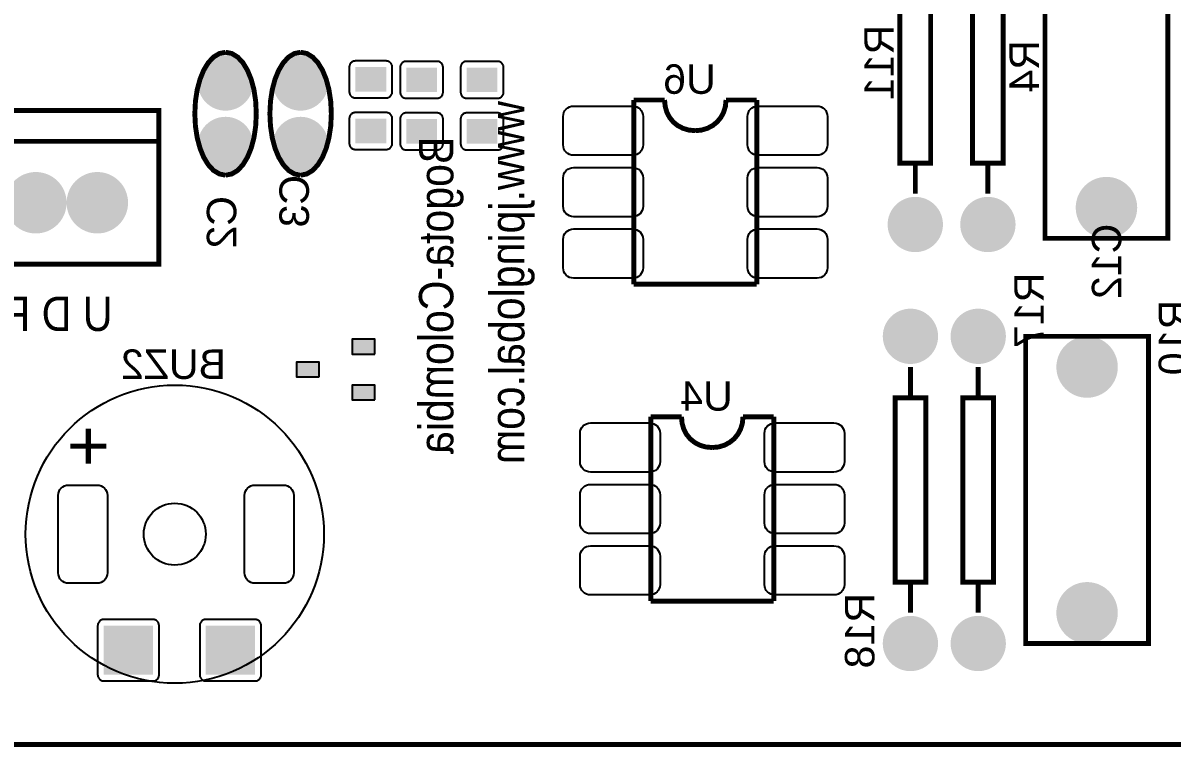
# Model space of a CAD drawing. Header units: inches. Extents: x -4.83 to 0.89, y -1.73 to 1.73.
# Drawn here: x -2.961 to -1.092, y -1.73 to -0.551 of the extents above; entities that cross this region are included whole.
import ezdxf

# ---------------------------------------------------------------- set-up
doc = ezdxf.new("R2010")
doc.units = ezdxf.units.IN
doc.header["$MEASUREMENT"] = 0

# ---------------------------------------------------------------- blocks, each defined once
blk = doc.blocks.new('RPAD')
blk.add_trace([(-0.5, -0.5), (-0.5, 0.5), (0.5, -0.5), (0.5, 0.5)])
blk = doc.blocks.new('EPAD')
at = {"const_width": 0.5}
blk.add_lwpolyline([(-0.25, 0, 1), (0.25, 0, 1)], format="xyb", close=True, dxfattribs=at)

msp = doc.modelspace()

# ---------------------------------------------------------------- linework, layer by layer
at = {"const_width": 0.008}
for points in [[(0.8845, -1.726), (-4.75, -1.726), (-4.75, 1.726), (0.8845, 1.726), (0.8845, -1.726)], [(0.8845, -1.726), (-4.75, -1.726), (-4.75, 1.726), (0.8845, 1.726), (0.8845, -1.726)], [(0.8845, -1.726), (-4.75, -1.726), (-4.75, 1.726), (0.8845, 1.726), (0.8845, -1.726)], [(-1.0982, -0.902), (-1.2982, -0.902), (-1.2982, -0.402), (-1.0982, -0.402), (-1.0982, -0.902)], [(-1.0982, -0.902), (-1.2982, -0.902), (-1.2982, -0.402), (-1.0982, -0.402), (-1.0982, -0.902)], [(-1.0982, -0.902), (-1.2982, -0.902), (-1.2982, -0.402), (-1.0982, -0.402), (-1.0982, -0.902)], [(-1.4842, -0.7795), (-1.5342, -0.7795), (-1.5342, -0.4795), (-1.4842, -0.4795), (-1.4842, -0.7795)], [(-1.4842, -0.7795), (-1.5342, -0.7795), (-1.5342, -0.4795), (-1.4842, -0.4795), (-1.4842, -0.7795)], [(-1.4842, -0.7795), (-1.5342, -0.7795), (-1.5342, -0.4795), (-1.4842, -0.4795), (-1.4842, -0.7795)], [(-1.3661, -0.7795), (-1.4161, -0.7795), (-1.4161, -0.4795), (-1.3661, -0.4795), (-1.3661, -0.7795)], [(-1.3661, -0.7795), (-1.4161, -0.7795), (-1.4161, -0.4795), (-1.3661, -0.4795), (-1.3661, -0.7795)], [(-1.3661, -0.7795), (-1.4161, -0.7795), (-1.4161, -0.4795), (-1.3661, -0.4795), (-1.3661, -0.7795)], [(-2.6313, -0.5992), (-2.6414, -0.6012), (-2.6509, -0.607), (-2.6594, -0.6161), (-2.6668, -0.6282), (-2.6728, -0.643), (-2.6774, -0.66), (-2.6803, -0.6788), (-2.6813, -0.6992)], [(-2.6313, -0.5992), (-2.6414, -0.6012), (-2.6509, -0.607), (-2.6594, -0.6161), (-2.6668, -0.6282), (-2.6728, -0.643), (-2.6774, -0.66), (-2.6803, -0.6788), (-2.6813, -0.6992)], [(-2.6313, -0.5992), (-2.6414, -0.6012), (-2.6509, -0.607), (-2.6594, -0.6161), (-2.6668, -0.6282), (-2.6728, -0.643), (-2.6774, -0.66), (-2.6803, -0.6788), (-2.6813, -0.6992)], [(-2.6313, -0.5992), (-2.6211, -0.6012), (-2.6116, -0.607), (-2.6031, -0.6161), (-2.5958, -0.6282), (-2.5897, -0.643), (-2.5851, -0.66), (-2.5823, -0.6788), (-2.5813, -0.6992)], [(-2.6313, -0.5992), (-2.6211, -0.6012), (-2.6116, -0.607), (-2.6031, -0.6161), (-2.5958, -0.6282), (-2.5897, -0.643), (-2.5851, -0.66), (-2.5823, -0.6788), (-2.5813, -0.6992)], [(-2.6313, -0.5992), (-2.6211, -0.6012), (-2.6116, -0.607), (-2.6031, -0.6161), (-2.5958, -0.6282), (-2.5897, -0.643), (-2.5851, -0.66), (-2.5823, -0.6788), (-2.5813, -0.6992)], [(-2.5092, -0.5992), (-2.5194, -0.6012), (-2.5288, -0.607), (-2.5373, -0.6161), (-2.5447, -0.6282), (-2.5508, -0.643), (-2.5553, -0.66), (-2.5582, -0.6788), (-2.5592, -0.6992)], [(-2.5092, -0.5992), (-2.5194, -0.6012), (-2.5288, -0.607), (-2.5373, -0.6161), (-2.5447, -0.6282), (-2.5508, -0.643), (-2.5553, -0.66), (-2.5582, -0.6788), (-2.5592, -0.6992)], [(-2.5092, -0.5992), (-2.5194, -0.6012), (-2.5288, -0.607), (-2.5373, -0.6161), (-2.5447, -0.6282), (-2.5508, -0.643), (-2.5553, -0.66), (-2.5582, -0.6788), (-2.5592, -0.6992)], [(-2.5092, -0.5992), (-2.499, -0.6012), (-2.4896, -0.607), (-2.4811, -0.6161), (-2.4737, -0.6282), (-2.4676, -0.643), (-2.4631, -0.66), (-2.4602, -0.6788), (-2.4592, -0.6992)], [(-2.5092, -0.5992), (-2.499, -0.6012), (-2.4896, -0.607), (-2.4811, -0.6161), (-2.4737, -0.6282), (-2.4676, -0.643), (-2.4631, -0.66), (-2.4602, -0.6788), (-2.4592, -0.6992)], [(-2.5092, -0.5992), (-2.499, -0.6012), (-2.4896, -0.607), (-2.4811, -0.6161), (-2.4737, -0.6282), (-2.4676, -0.643), (-2.4631, -0.66), (-2.4602, -0.6788), (-2.4592, -0.6992)], [(-1.9671, -0.6768), (-1.9171, -0.6768)], [(-1.9671, -0.6768), (-1.9671, -0.9768)], [(-1.9671, -0.6768), (-1.9171, -0.6768)], [(-1.9671, -0.6768), (-1.9671, -0.9768)], [(-1.9671, -0.6768), (-1.9171, -0.6768)], [(-1.9671, -0.6768), (-1.9671, -0.9768)], [(-1.8671, -0.7268), (-1.8776, -0.7258), (-1.8871, -0.723), (-1.8957, -0.7186), (-1.903, -0.7126), (-1.9089, -0.7053), (-1.9134, -0.6968), (-1.9161, -0.6872), (-1.9171, -0.6768)], [(-1.8671, -0.7268), (-1.8776, -0.7258), (-1.8871, -0.723), (-1.8957, -0.7186), (-1.903, -0.7126), (-1.9089, -0.7053), (-1.9134, -0.6968), (-1.9161, -0.6872), (-1.9171, -0.6768)], [(-1.8671, -0.7268), (-1.8776, -0.7258), (-1.8871, -0.723), (-1.8957, -0.7186), (-1.903, -0.7126), (-1.9089, -0.7053), (-1.9134, -0.6968), (-1.9161, -0.6872), (-1.9171, -0.6768)], [(-1.8671, -0.7268), (-1.8569, -0.7258), (-1.8475, -0.723), (-1.839, -0.7186), (-1.8316, -0.7126), (-1.8255, -0.7053), (-1.821, -0.6968), (-1.8181, -0.6872), (-1.8171, -0.6768)], [(-1.8671, -0.7268), (-1.8569, -0.7258), (-1.8475, -0.723), (-1.839, -0.7186), (-1.8316, -0.7126), (-1.8255, -0.7053), (-1.821, -0.6968), (-1.8181, -0.6872), (-1.8171, -0.6768)], [(-1.8671, -0.7268), (-1.8569, -0.7258), (-1.8475, -0.723), (-1.839, -0.7186), (-1.8316, -0.7126), (-1.8255, -0.7053), (-1.821, -0.6968), (-1.8181, -0.6872), (-1.8171, -0.6768)], [(-1.8171, -0.6768), (-1.7671, -0.6768)], [(-1.8171, -0.6768), (-1.7671, -0.6768)], [(-1.8171, -0.6768), (-1.7671, -0.6768)], [(-1.7671, -0.6768), (-1.7671, -0.9768)], [(-1.7671, -0.6768), (-1.7671, -0.9768)], [(-1.7671, -0.6768), (-1.7671, -0.9768)], [(-2.7399, -0.9441), (-3.6399, -0.9441), (-3.6399, -0.6941), (-2.7399, -0.6941), (-2.7399, -0.9441)], [(-2.7399, -0.9441), (-3.6399, -0.9441), (-3.6399, -0.6941), (-2.7399, -0.6941), (-2.7399, -0.9441)], [(-2.7399, -0.9441), (-3.6399, -0.9441), (-3.6399, -0.6941), (-2.7399, -0.6941), (-2.7399, -0.9441)], [(-2.6313, -0.7992), (-2.6414, -0.7972), (-2.6509, -0.7915), (-2.6594, -0.7823), (-2.6668, -0.7702), (-2.6728, -0.7555), (-2.6774, -0.7385), (-2.6803, -0.7196), (-2.6813, -0.6992)], [(-2.6313, -0.7992), (-2.6414, -0.7972), (-2.6509, -0.7915), (-2.6594, -0.7823), (-2.6668, -0.7702), (-2.6728, -0.7555), (-2.6774, -0.7385), (-2.6803, -0.7196), (-2.6813, -0.6992)], [(-2.6313, -0.7992), (-2.6414, -0.7972), (-2.6509, -0.7915), (-2.6594, -0.7823), (-2.6668, -0.7702), (-2.6728, -0.7555), (-2.6774, -0.7385), (-2.6803, -0.7196), (-2.6813, -0.6992)], [(-2.6313, -0.7992), (-2.6211, -0.7972), (-2.6116, -0.7915), (-2.6031, -0.7823), (-2.5958, -0.7702), (-2.5897, -0.7555), (-2.5851, -0.7385), (-2.5823, -0.7196), (-2.5813, -0.6992)], [(-2.6313, -0.7992), (-2.6211, -0.7972), (-2.6116, -0.7915), (-2.6031, -0.7823), (-2.5958, -0.7702), (-2.5897, -0.7555), (-2.5851, -0.7385), (-2.5823, -0.7196), (-2.5813, -0.6992)], [(-2.6313, -0.7992), (-2.6211, -0.7972), (-2.6116, -0.7915), (-2.6031, -0.7823), (-2.5958, -0.7702), (-2.5897, -0.7555), (-2.5851, -0.7385), (-2.5823, -0.7196), (-2.5813, -0.6992)], [(-2.5092, -0.7992), (-2.5194, -0.7972), (-2.5288, -0.7915), (-2.5373, -0.7823), (-2.5447, -0.7702), (-2.5508, -0.7555), (-2.5553, -0.7385), (-2.5582, -0.7196), (-2.5592, -0.6992)], [(-2.5092, -0.7992), (-2.5194, -0.7972), (-2.5288, -0.7915), (-2.5373, -0.7823), (-2.5447, -0.7702), (-2.5508, -0.7555), (-2.5553, -0.7385), (-2.5582, -0.7196), (-2.5592, -0.6992)], [(-2.5092, -0.7992), (-2.5194, -0.7972), (-2.5288, -0.7915), (-2.5373, -0.7823), (-2.5447, -0.7702), (-2.5508, -0.7555), (-2.5553, -0.7385), (-2.5582, -0.7196), (-2.5592, -0.6992)], [(-2.5092, -0.7992), (-2.499, -0.7972), (-2.4896, -0.7915), (-2.4811, -0.7823), (-2.4737, -0.7702), (-2.4676, -0.7555), (-2.4631, -0.7385), (-2.4602, -0.7196), (-2.4592, -0.6992)], [(-2.5092, -0.7992), (-2.499, -0.7972), (-2.4896, -0.7915), (-2.4811, -0.7823), (-2.4737, -0.7702), (-2.4676, -0.7555), (-2.4631, -0.7385), (-2.4602, -0.7196), (-2.4592, -0.6992)], [(-2.5092, -0.7992), (-2.499, -0.7972), (-2.4896, -0.7915), (-2.4811, -0.7823), (-2.4737, -0.7702), (-2.4676, -0.7555), (-2.4631, -0.7385), (-2.4602, -0.7196), (-2.4592, -0.6992)], [(-3.6399, -0.7441), (-2.7399, -0.7441)], [(-3.6399, -0.7441), (-2.7399, -0.7441)], [(-3.6399, -0.7441), (-2.7399, -0.7441)], [(-1.5092, -0.8295), (-1.5092, -0.7795)], [(-1.5092, -0.8295), (-1.5092, -0.7795)], [(-1.5092, -0.8295), (-1.5092, -0.7795)], [(-1.3911, -0.7795), (-1.3911, -0.8295)], [(-1.3911, -0.7795), (-1.3911, -0.8295)], [(-1.3911, -0.7795), (-1.3911, -0.8295)], [(-1.9671, -0.9768), (-1.7671, -0.9768)], [(-1.9671, -0.9768), (-1.7671, -0.9768)], [(-1.9671, -0.9768), (-1.7671, -0.9768)], [(-1.1297, -1.5615), (-1.3297, -1.5615), (-1.3297, -1.0615), (-1.1297, -1.0615), (-1.1297, -1.5615)], [(-1.1297, -1.5615), (-1.3297, -1.5615), (-1.3297, -1.0615), (-1.1297, -1.0615), (-1.1297, -1.5615)], [(-1.1297, -1.5615), (-1.3297, -1.5615), (-1.3297, -1.0615), (-1.1297, -1.0615), (-1.1297, -1.5615)], [(-1.5171, -1.1615), (-1.5171, -1.1115)], [(-1.5171, -1.1615), (-1.5171, -1.1115)], [(-1.5171, -1.1615), (-1.5171, -1.1115)], [(-1.4068, -1.1115), (-1.4068, -1.1615)], [(-1.4068, -1.1115), (-1.4068, -1.1615)], [(-1.4068, -1.1115), (-1.4068, -1.1615)], [(-1.4921, -1.4615), (-1.5421, -1.4615), (-1.5421, -1.1615), (-1.4921, -1.1615), (-1.4921, -1.4615)], [(-1.4921, -1.4615), (-1.5421, -1.4615), (-1.5421, -1.1615), (-1.4921, -1.1615), (-1.4921, -1.4615)], [(-1.4921, -1.4615), (-1.5421, -1.4615), (-1.5421, -1.1615), (-1.4921, -1.1615), (-1.4921, -1.4615)], [(-1.3818, -1.4615), (-1.4318, -1.4615), (-1.4318, -1.1615), (-1.3818, -1.1615), (-1.3818, -1.4615)], [(-1.3818, -1.4615), (-1.4318, -1.4615), (-1.4318, -1.1615), (-1.3818, -1.1615), (-1.3818, -1.4615)], [(-1.3818, -1.4615), (-1.4318, -1.4615), (-1.4318, -1.1615), (-1.3818, -1.1615), (-1.3818, -1.4615)], [(-1.9395, -1.1925), (-1.8895, -1.1925)], [(-1.9395, -1.1925), (-1.9395, -1.4925)], [(-1.9395, -1.1925), (-1.8895, -1.1925)], [(-1.9395, -1.1925), (-1.9395, -1.4925)], [(-1.9395, -1.1925), (-1.8895, -1.1925)], [(-1.9395, -1.1925), (-1.9395, -1.4925)], [(-1.8395, -1.2425), (-1.85, -1.2416), (-1.8596, -1.2388), (-1.8681, -1.2343), (-1.8754, -1.2284), (-1.8814, -1.2211), (-1.8858, -1.2126), (-1.8886, -1.203), (-1.8895, -1.1925)], [(-1.8395, -1.2425), (-1.85, -1.2416), (-1.8596, -1.2388), (-1.8681, -1.2343), (-1.8754, -1.2284), (-1.8814, -1.2211), (-1.8858, -1.2126), (-1.8886, -1.203), (-1.8895, -1.1925)], [(-1.8395, -1.2425), (-1.85, -1.2416), (-1.8596, -1.2388), (-1.8681, -1.2343), (-1.8754, -1.2284), (-1.8814, -1.2211), (-1.8858, -1.2126), (-1.8886, -1.203), (-1.8895, -1.1925)], [(-1.8395, -1.2425), (-1.8293, -1.2416), (-1.8199, -1.2388), (-1.8114, -1.2343), (-1.804, -1.2284), (-1.798, -1.2211), (-1.7934, -1.2126), (-1.7905, -1.203), (-1.7895, -1.1925)], [(-1.8395, -1.2425), (-1.8293, -1.2416), (-1.8199, -1.2388), (-1.8114, -1.2343), (-1.804, -1.2284), (-1.798, -1.2211), (-1.7934, -1.2126), (-1.7905, -1.203), (-1.7895, -1.1925)], [(-1.8395, -1.2425), (-1.8293, -1.2416), (-1.8199, -1.2388), (-1.8114, -1.2343), (-1.804, -1.2284), (-1.798, -1.2211), (-1.7934, -1.2126), (-1.7905, -1.203), (-1.7895, -1.1925)], [(-1.7895, -1.1925), (-1.7395, -1.1925)], [(-1.7895, -1.1925), (-1.7395, -1.1925)], [(-1.7895, -1.1925), (-1.7395, -1.1925)], [(-1.7395, -1.1925), (-1.7395, -1.4925)], [(-1.7395, -1.1925), (-1.7395, -1.4925)], [(-1.7395, -1.1925), (-1.7395, -1.4925)], [(-1.5171, -1.5115), (-1.5171, -1.4615)], [(-1.5171, -1.5115), (-1.5171, -1.4615)], [(-1.5171, -1.5115), (-1.5171, -1.4615)], [(-1.4068, -1.4615), (-1.4068, -1.5115)], [(-1.4068, -1.4615), (-1.4068, -1.5115)], [(-1.4068, -1.4615), (-1.4068, -1.5115)], [(-1.9395, -1.4925), (-1.7395, -1.4925)], [(-1.9395, -1.4925), (-1.7395, -1.4925)], [(-1.9395, -1.4925), (-1.7395, -1.4925)]]:
    msp.add_lwpolyline(points, dxfattribs=at)
for points in [[(-2.43, -0.6233), (-2.43, -0.6633), (-2.43, -0.6643), (-2.4298, -0.6654), (-2.4296, -0.6663), (-2.4293, -0.6672), (-2.4289, -0.6681), (-2.4284, -0.6689), (-2.4278, -0.6697), (-2.4271, -0.6704), (-2.4264, -0.6711), (-2.4257, -0.6716), (-2.4249, -0.6721), (-2.424, -0.6725), (-2.4231, -0.6729), (-2.4221, -0.6731), (-2.4211, -0.6733), (-2.42, -0.6733), (-2.37, -0.6733), (-2.369, -0.6733), (-2.368, -0.6731), (-2.367, -0.6729), (-2.3661, -0.6725), (-2.3652, -0.6721), (-2.3644, -0.6716), (-2.3636, -0.6711), (-2.3629, -0.6704), (-2.3623, -0.6697), (-2.3617, -0.6689), (-2.3612, -0.6681), (-2.3608, -0.6672), (-2.3605, -0.6663), (-2.3602, -0.6654), (-2.3601, -0.6643), (-2.36, -0.6633), (-2.36, -0.6233), (-2.3601, -0.6223), (-2.3602, -0.6213), (-2.3605, -0.6203), (-2.3608, -0.6194), (-2.3612, -0.6185), (-2.3617, -0.6177), (-2.3623, -0.6169), (-2.3629, -0.6162), (-2.3636, -0.6156), (-2.3644, -0.615), (-2.3652, -0.6145), (-2.3661, -0.6141), (-2.367, -0.6137), (-2.368, -0.6135), (-2.369, -0.6134), (-2.37, -0.6133), (-2.42, -0.6133), (-2.4211, -0.6134), (-2.4221, -0.6135), (-2.4231, -0.6137), (-2.424, -0.6141), (-2.4249, -0.6145), (-2.4257, -0.615), (-2.4264, -0.6156), (-2.4271, -0.6162), (-2.4278, -0.6169), (-2.4284, -0.6177), (-2.4289, -0.6185), (-2.4293, -0.6194), (-2.4296, -0.6203), (-2.4298, -0.6213), (-2.43, -0.6223), (-2.43, -0.6233)], [(-2.2774, -0.664), (-2.2774, -0.624), (-2.2774, -0.6229), (-2.2776, -0.6219), (-2.2778, -0.6209), (-2.2781, -0.62), (-2.2785, -0.6191), (-2.279, -0.6183), (-2.2796, -0.6175), (-2.2803, -0.6168), (-2.281, -0.6162), (-2.2817, -0.6156), (-2.2825, -0.6151), (-2.2834, -0.6147), (-2.2844, -0.6144), (-2.2853, -0.6142), (-2.2863, -0.614), (-2.2874, -0.614), (-2.3374, -0.614), (-2.3384, -0.614), (-2.3394, -0.6142), (-2.3404, -0.6144), (-2.3413, -0.6147), (-2.3422, -0.6151), (-2.343, -0.6156), (-2.3438, -0.6162), (-2.3445, -0.6168), (-2.3451, -0.6175), (-2.3457, -0.6183), (-2.3462, -0.6191), (-2.3466, -0.62), (-2.3469, -0.6209), (-2.3472, -0.6219), (-2.3473, -0.6229), (-2.3474, -0.624), (-2.3474, -0.664), (-2.3473, -0.665), (-2.3472, -0.666), (-2.3469, -0.667), (-2.3466, -0.6679), (-2.3462, -0.6688), (-2.3457, -0.6696), (-2.3451, -0.6704), (-2.3445, -0.6711), (-2.3438, -0.6717), (-2.343, -0.6723), (-2.3422, -0.6728), (-2.3413, -0.6732), (-2.3404, -0.6735), (-2.3394, -0.6738), (-2.3384, -0.6739), (-2.3374, -0.674), (-2.2874, -0.674), (-2.2863, -0.6739), (-2.2853, -0.6738), (-2.2844, -0.6735), (-2.2834, -0.6732), (-2.2825, -0.6728), (-2.2817, -0.6723), (-2.281, -0.6717), (-2.2803, -0.6711), (-2.2796, -0.6704), (-2.279, -0.6696), (-2.2785, -0.6688), (-2.2781, -0.6679), (-2.2778, -0.667), (-2.2776, -0.666), (-2.2774, -0.665), (-2.2774, -0.664)], [(-2.1789, -0.664), (-2.1789, -0.624), (-2.179, -0.6229), (-2.1791, -0.6219), (-2.1794, -0.6209), (-2.1797, -0.62), (-2.1801, -0.6191), (-2.1806, -0.6183), (-2.1812, -0.6175), (-2.1818, -0.6168), (-2.1825, -0.6162), (-2.1833, -0.6156), (-2.1841, -0.6151), (-2.185, -0.6147), (-2.1859, -0.6144), (-2.1869, -0.6142), (-2.1879, -0.614), (-2.1889, -0.614), (-2.2389, -0.614), (-2.24, -0.614), (-2.241, -0.6142), (-2.2419, -0.6144), (-2.2429, -0.6147), (-2.2437, -0.6151), (-2.2446, -0.6156), (-2.2453, -0.6162), (-2.246, -0.6168), (-2.2467, -0.6175), (-2.2473, -0.6183), (-2.2478, -0.6191), (-2.2482, -0.62), (-2.2485, -0.6209), (-2.2487, -0.6219), (-2.2489, -0.6229), (-2.2489, -0.624), (-2.2489, -0.664), (-2.2489, -0.665), (-2.2487, -0.666), (-2.2485, -0.667), (-2.2482, -0.6679), (-2.2478, -0.6688), (-2.2473, -0.6696), (-2.2467, -0.6704), (-2.246, -0.6711), (-2.2453, -0.6717), (-2.2446, -0.6723), (-2.2437, -0.6728), (-2.2429, -0.6732), (-2.2419, -0.6735), (-2.241, -0.6738), (-2.24, -0.6739), (-2.2389, -0.674), (-2.1889, -0.674), (-2.1879, -0.6739), (-2.1869, -0.6738), (-2.1859, -0.6735), (-2.185, -0.6732), (-2.1841, -0.6728), (-2.1833, -0.6723), (-2.1825, -0.6717), (-2.1818, -0.6711), (-2.1812, -0.6704), (-2.1806, -0.6696), (-2.1801, -0.6688), (-2.1797, -0.6679), (-2.1794, -0.667), (-2.1791, -0.666), (-2.179, -0.665), (-2.1789, -0.664)], [(-1.9521, -0.7038), (-1.9521, -0.7498), (-1.9524, -0.7532), (-1.9534, -0.7565), (-1.9549, -0.7594), (-1.957, -0.7619), (-1.9595, -0.7639), (-1.9624, -0.7655), (-1.9656, -0.7664), (-1.9691, -0.7668), (-2.0651, -0.7668), (-2.0686, -0.7664), (-2.0718, -0.7655), (-2.0747, -0.7639), (-2.0772, -0.7619), (-2.0792, -0.7594), (-2.0808, -0.7565), (-2.0817, -0.7532), (-2.0821, -0.7498), (-2.0821, -0.7038), (-2.0817, -0.7003), (-2.0808, -0.6971), (-2.0792, -0.6942), (-2.0772, -0.6917), (-2.0747, -0.6896), (-2.0718, -0.6881), (-2.0686, -0.6871), (-2.0651, -0.6868), (-1.9691, -0.6868), (-1.9656, -0.6871), (-1.9624, -0.6881), (-1.9595, -0.6896), (-1.957, -0.6917), (-1.9549, -0.6942), (-1.9534, -0.6971), (-1.9524, -0.7003), (-1.9521, -0.7038)], [(-1.6521, -0.7038), (-1.6521, -0.7498), (-1.6524, -0.7532), (-1.6534, -0.7565), (-1.6549, -0.7594), (-1.657, -0.7619), (-1.6595, -0.7639), (-1.6624, -0.7655), (-1.6656, -0.7664), (-1.6691, -0.7668), (-1.7651, -0.7668), (-1.7686, -0.7664), (-1.7718, -0.7655), (-1.7747, -0.7639), (-1.7772, -0.7619), (-1.7792, -0.7594), (-1.7808, -0.7565), (-1.7817, -0.7532), (-1.7821, -0.7498), (-1.7821, -0.7038), (-1.7817, -0.7003), (-1.7808, -0.6971), (-1.7792, -0.6942), (-1.7772, -0.6917), (-1.7747, -0.6896), (-1.7718, -0.6881), (-1.7686, -0.6871), (-1.7651, -0.6868), (-1.6691, -0.6868), (-1.6656, -0.6871), (-1.6624, -0.6881), (-1.6595, -0.6896), (-1.657, -0.6917), (-1.6549, -0.6942), (-1.6534, -0.6971), (-1.6524, -0.7003), (-1.6521, -0.7038)], [(-2.43, -0.7073), (-2.43, -0.7473), (-2.43, -0.7483), (-2.4298, -0.7494), (-2.4296, -0.7503), (-2.4293, -0.7512), (-2.4289, -0.7521), (-2.4284, -0.7529), (-2.4278, -0.7537), (-2.4271, -0.7544), (-2.4264, -0.7551), (-2.4257, -0.7556), (-2.4249, -0.7561), (-2.424, -0.7565), (-2.4231, -0.7569), (-2.4221, -0.7571), (-2.4211, -0.7573), (-2.42, -0.7573), (-2.37, -0.7573), (-2.369, -0.7573), (-2.368, -0.7571), (-2.367, -0.7569), (-2.3661, -0.7565), (-2.3652, -0.7561), (-2.3644, -0.7556), (-2.3636, -0.7551), (-2.3629, -0.7544), (-2.3623, -0.7537), (-2.3617, -0.7529), (-2.3612, -0.7521), (-2.3608, -0.7512), (-2.3605, -0.7503), (-2.3602, -0.7494), (-2.3601, -0.7483), (-2.36, -0.7473), (-2.36, -0.7073), (-2.3601, -0.7063), (-2.3602, -0.7053), (-2.3605, -0.7043), (-2.3608, -0.7034), (-2.3612, -0.7025), (-2.3617, -0.7017), (-2.3623, -0.7009), (-2.3629, -0.7002), (-2.3636, -0.6996), (-2.3644, -0.699), (-2.3652, -0.6985), (-2.3661, -0.6981), (-2.367, -0.6977), (-2.368, -0.6975), (-2.369, -0.6974), (-2.37, -0.6973), (-2.42, -0.6973), (-2.4211, -0.6974), (-2.4221, -0.6975), (-2.4231, -0.6977), (-2.424, -0.6981), (-2.4249, -0.6985), (-2.4257, -0.699), (-2.4264, -0.6996), (-2.4271, -0.7002), (-2.4278, -0.7009), (-2.4284, -0.7017), (-2.4289, -0.7025), (-2.4293, -0.7034), (-2.4296, -0.7043), (-2.4298, -0.7053), (-2.43, -0.7063), (-2.43, -0.7073)], [(-2.2774, -0.748), (-2.2774, -0.708), (-2.2774, -0.7069), (-2.2776, -0.7059), (-2.2778, -0.7049), (-2.2781, -0.704), (-2.2785, -0.7031), (-2.279, -0.7023), (-2.2796, -0.7015), (-2.2803, -0.7008), (-2.281, -0.7002), (-2.2817, -0.6996), (-2.2825, -0.6991), (-2.2834, -0.6987), (-2.2844, -0.6984), (-2.2853, -0.6982), (-2.2863, -0.698), (-2.2874, -0.698), (-2.3374, -0.698), (-2.3384, -0.698), (-2.3394, -0.6982), (-2.3404, -0.6984), (-2.3413, -0.6987), (-2.3422, -0.6991), (-2.343, -0.6996), (-2.3438, -0.7002), (-2.3445, -0.7008), (-2.3451, -0.7015), (-2.3457, -0.7023), (-2.3462, -0.7031), (-2.3466, -0.704), (-2.3469, -0.7049), (-2.3472, -0.7059), (-2.3473, -0.7069), (-2.3474, -0.708), (-2.3474, -0.748), (-2.3473, -0.749), (-2.3472, -0.75), (-2.3469, -0.751), (-2.3466, -0.7519), (-2.3462, -0.7528), (-2.3457, -0.7536), (-2.3451, -0.7544), (-2.3445, -0.7551), (-2.3438, -0.7557), (-2.343, -0.7563), (-2.3422, -0.7568), (-2.3413, -0.7572), (-2.3404, -0.7575), (-2.3394, -0.7578), (-2.3384, -0.7579), (-2.3374, -0.758), (-2.2874, -0.758), (-2.2863, -0.7579), (-2.2853, -0.7578), (-2.2844, -0.7575), (-2.2834, -0.7572), (-2.2825, -0.7568), (-2.2817, -0.7563), (-2.281, -0.7557), (-2.2803, -0.7551), (-2.2796, -0.7544), (-2.279, -0.7536), (-2.2785, -0.7528), (-2.2781, -0.7519), (-2.2778, -0.751), (-2.2776, -0.75), (-2.2774, -0.749), (-2.2774, -0.748)], [(-2.1789, -0.748), (-2.1789, -0.708), (-2.179, -0.7069), (-2.1791, -0.7059), (-2.1794, -0.7049), (-2.1797, -0.704), (-2.1801, -0.7031), (-2.1806, -0.7023), (-2.1812, -0.7015), (-2.1818, -0.7008), (-2.1825, -0.7002), (-2.1833, -0.6996), (-2.1841, -0.6991), (-2.185, -0.6987), (-2.1859, -0.6984), (-2.1869, -0.6982), (-2.1879, -0.698), (-2.1889, -0.698), (-2.2389, -0.698), (-2.24, -0.698), (-2.241, -0.6982), (-2.2419, -0.6984), (-2.2429, -0.6987), (-2.2437, -0.6991), (-2.2446, -0.6996), (-2.2453, -0.7002), (-2.246, -0.7008), (-2.2467, -0.7015), (-2.2473, -0.7023), (-2.2478, -0.7031), (-2.2482, -0.704), (-2.2485, -0.7049), (-2.2487, -0.7059), (-2.2489, -0.7069), (-2.2489, -0.708), (-2.2489, -0.748), (-2.2489, -0.749), (-2.2487, -0.75), (-2.2485, -0.751), (-2.2482, -0.7519), (-2.2478, -0.7528), (-2.2473, -0.7536), (-2.2467, -0.7544), (-2.246, -0.7551), (-2.2453, -0.7557), (-2.2446, -0.7563), (-2.2437, -0.7568), (-2.2429, -0.7572), (-2.2419, -0.7575), (-2.241, -0.7578), (-2.24, -0.7579), (-2.2389, -0.758), (-2.1889, -0.758), (-2.1879, -0.7579), (-2.1869, -0.7578), (-2.1859, -0.7575), (-2.185, -0.7572), (-2.1841, -0.7568), (-2.1833, -0.7563), (-2.1825, -0.7557), (-2.1818, -0.7551), (-2.1812, -0.7544), (-2.1806, -0.7536), (-2.1801, -0.7528), (-2.1797, -0.7519), (-2.1794, -0.751), (-2.1791, -0.75), (-2.179, -0.749), (-2.1789, -0.748)], [(-1.9521, -0.8038), (-1.9521, -0.8498), (-1.9524, -0.8532), (-1.9534, -0.8565), (-1.9549, -0.8594), (-1.957, -0.8619), (-1.9595, -0.8639), (-1.9624, -0.8655), (-1.9656, -0.8664), (-1.9691, -0.8668), (-2.0651, -0.8668), (-2.0686, -0.8664), (-2.0718, -0.8655), (-2.0747, -0.8639), (-2.0772, -0.8619), (-2.0792, -0.8594), (-2.0808, -0.8565), (-2.0817, -0.8532), (-2.0821, -0.8498), (-2.0821, -0.8038), (-2.0817, -0.8003), (-2.0808, -0.7971), (-2.0792, -0.7942), (-2.0772, -0.7917), (-2.0747, -0.7896), (-2.0718, -0.7881), (-2.0686, -0.7871), (-2.0651, -0.7868), (-1.9691, -0.7868), (-1.9656, -0.7871), (-1.9624, -0.7881), (-1.9595, -0.7896), (-1.957, -0.7917), (-1.9549, -0.7942), (-1.9534, -0.7971), (-1.9524, -0.8003), (-1.9521, -0.8038)], [(-1.6521, -0.8038), (-1.6521, -0.8498), (-1.6524, -0.8532), (-1.6534, -0.8565), (-1.6549, -0.8594), (-1.657, -0.8619), (-1.6595, -0.8639), (-1.6624, -0.8655), (-1.6656, -0.8664), (-1.6691, -0.8668), (-1.7651, -0.8668), (-1.7686, -0.8664), (-1.7718, -0.8655), (-1.7747, -0.8639), (-1.7772, -0.8619), (-1.7792, -0.8594), (-1.7808, -0.8565), (-1.7817, -0.8532), (-1.7821, -0.8498), (-1.7821, -0.8038), (-1.7817, -0.8003), (-1.7808, -0.7971), (-1.7792, -0.7942), (-1.7772, -0.7917), (-1.7747, -0.7896), (-1.7718, -0.7881), (-1.7686, -0.7871), (-1.7651, -0.7868), (-1.6691, -0.7868), (-1.6656, -0.7871), (-1.6624, -0.7881), (-1.6595, -0.7896), (-1.657, -0.7917), (-1.6549, -0.7942), (-1.6534, -0.7971), (-1.6524, -0.8003), (-1.6521, -0.8038)], [(-1.9521, -0.9038), (-1.9521, -0.9498), (-1.9524, -0.9532), (-1.9534, -0.9565), (-1.9549, -0.9594), (-1.957, -0.9619), (-1.9595, -0.9639), (-1.9624, -0.9655), (-1.9656, -0.9664), (-1.9691, -0.9668), (-2.0651, -0.9668), (-2.0686, -0.9664), (-2.0718, -0.9655), (-2.0747, -0.9639), (-2.0772, -0.9619), (-2.0792, -0.9594), (-2.0808, -0.9565), (-2.0817, -0.9532), (-2.0821, -0.9498), (-2.0821, -0.9038), (-2.0817, -0.9003), (-2.0808, -0.8971), (-2.0792, -0.8942), (-2.0772, -0.8917), (-2.0747, -0.8896), (-2.0718, -0.8881), (-2.0686, -0.8871), (-2.0651, -0.8868), (-1.9691, -0.8868), (-1.9656, -0.8871), (-1.9624, -0.8881), (-1.9595, -0.8896), (-1.957, -0.8917), (-1.9549, -0.8942), (-1.9534, -0.8971), (-1.9524, -0.9003), (-1.9521, -0.9038)], [(-1.6521, -0.9038), (-1.6521, -0.9498), (-1.6524, -0.9532), (-1.6534, -0.9565), (-1.6549, -0.9594), (-1.657, -0.9619), (-1.6595, -0.9639), (-1.6624, -0.9655), (-1.6656, -0.9664), (-1.6691, -0.9668), (-1.7651, -0.9668), (-1.7686, -0.9664), (-1.7718, -0.9655), (-1.7747, -0.9639), (-1.7772, -0.9619), (-1.7792, -0.9594), (-1.7808, -0.9565), (-1.7817, -0.9532), (-1.7821, -0.9498), (-1.7821, -0.9038), (-1.7817, -0.9003), (-1.7808, -0.8971), (-1.7792, -0.8942), (-1.7772, -0.8917), (-1.7747, -0.8896), (-1.7718, -0.8881), (-1.7686, -0.8871), (-1.7651, -0.8868), (-1.6691, -0.8868), (-1.6656, -0.8871), (-1.6624, -0.8881), (-1.6595, -0.8896), (-1.657, -0.8917), (-1.6549, -0.8942), (-1.6534, -0.8971), (-1.6524, -0.9003), (-1.6521, -0.9038)], [(-2.3883, -1.0903), (-2.3883, -1.0663), (-2.4253, -1.0663), (-2.4253, -1.0903), (-2.3883, -1.0903)], [(-2.4789, -1.1277), (-2.4789, -1.1037), (-2.5159, -1.1037), (-2.5159, -1.1277), (-2.4789, -1.1277)], [(-2.3883, -1.1651), (-2.3883, -1.1412), (-2.4253, -1.1412), (-2.4253, -1.1651), (-2.3883, -1.1651)], [(-1.9245, -1.2195), (-1.9245, -1.2655), (-1.9249, -1.269), (-1.9258, -1.2722), (-1.9274, -1.2751), (-1.9294, -1.2776), (-1.9319, -1.2797), (-1.9348, -1.2812), (-1.9381, -1.2822), (-1.9415, -1.2825), (-2.0375, -1.2825), (-2.041, -1.2822), (-2.0442, -1.2812), (-2.0471, -1.2797), (-2.0496, -1.2776), (-2.0517, -1.2751), (-2.0532, -1.2722), (-2.0542, -1.269), (-2.0545, -1.2655), (-2.0545, -1.2195), (-2.0542, -1.216), (-2.0532, -1.2128), (-2.0517, -1.2099), (-2.0496, -1.2074), (-2.0471, -1.2054), (-2.0442, -1.2038), (-2.041, -1.2029), (-2.0375, -1.2025), (-1.9415, -1.2025), (-1.9381, -1.2029), (-1.9348, -1.2038), (-1.9319, -1.2054), (-1.9294, -1.2074), (-1.9274, -1.2099), (-1.9258, -1.2128), (-1.9249, -1.216), (-1.9245, -1.2195)], [(-1.6245, -1.2195), (-1.6245, -1.2655), (-1.6249, -1.269), (-1.6258, -1.2722), (-1.6274, -1.2751), (-1.6294, -1.2776), (-1.6319, -1.2797), (-1.6348, -1.2812), (-1.6381, -1.2822), (-1.6415, -1.2825), (-1.7375, -1.2825), (-1.741, -1.2822), (-1.7442, -1.2812), (-1.7471, -1.2797), (-1.7496, -1.2776), (-1.7517, -1.2751), (-1.7532, -1.2722), (-1.7542, -1.269), (-1.7545, -1.2655), (-1.7545, -1.2195), (-1.7542, -1.216), (-1.7532, -1.2128), (-1.7517, -1.2099), (-1.7496, -1.2074), (-1.7471, -1.2054), (-1.7442, -1.2038), (-1.741, -1.2029), (-1.7375, -1.2025), (-1.6415, -1.2025), (-1.6381, -1.2029), (-1.6348, -1.2038), (-1.6319, -1.2054), (-1.6294, -1.2074), (-1.6274, -1.2099), (-1.6258, -1.2128), (-1.6249, -1.216), (-1.6245, -1.2195)], [(-2.8865, -1.3035), (-2.8405, -1.3035), (-2.8371, -1.3038), (-2.8339, -1.3048), (-2.831, -1.3063), (-2.8285, -1.3084), (-2.8264, -1.3109), (-2.8249, -1.3138), (-2.8239, -1.317), (-2.8235, -1.3205), (-2.8235, -1.4465), (-2.8239, -1.4499), (-2.8249, -1.4532), (-2.8264, -1.456), (-2.8285, -1.4585), (-2.831, -1.4606), (-2.8339, -1.4622), (-2.8371, -1.4631), (-2.8405, -1.4635), (-2.8865, -1.4635), (-2.89, -1.4631), (-2.8932, -1.4622), (-2.8961, -1.4606), (-2.8986, -1.4585), (-2.9007, -1.456), (-2.9022, -1.4532), (-2.9032, -1.4499), (-2.9035, -1.4465), (-2.9035, -1.3205), (-2.9032, -1.317), (-2.9022, -1.3138), (-2.9007, -1.3109), (-2.8986, -1.3084), (-2.8961, -1.3063), (-2.8932, -1.3048), (-2.89, -1.3038), (-2.8865, -1.3035)], [(-2.5834, -1.3035), (-2.5374, -1.3035), (-2.5339, -1.3038), (-2.5307, -1.3048), (-2.5278, -1.3063), (-2.5253, -1.3084), (-2.5233, -1.3109), (-2.5217, -1.3138), (-2.5207, -1.317), (-2.5204, -1.3205), (-2.5204, -1.4465), (-2.5207, -1.4499), (-2.5217, -1.4532), (-2.5233, -1.456), (-2.5253, -1.4585), (-2.5278, -1.4606), (-2.5307, -1.4622), (-2.5339, -1.4631), (-2.5374, -1.4635), (-2.5834, -1.4635), (-2.5869, -1.4631), (-2.5901, -1.4622), (-2.593, -1.4606), (-2.5955, -1.4585), (-2.5975, -1.456), (-2.5991, -1.4532), (-2.6001, -1.4499), (-2.6004, -1.4465), (-2.6004, -1.3205), (-2.6001, -1.317), (-2.5991, -1.3138), (-2.5975, -1.3109), (-2.5955, -1.3084), (-2.593, -1.3063), (-2.5901, -1.3048), (-2.5869, -1.3038), (-2.5834, -1.3035)], [(-1.9245, -1.3195), (-1.9245, -1.3655), (-1.9249, -1.369), (-1.9258, -1.3722), (-1.9274, -1.3751), (-1.9294, -1.3776), (-1.9319, -1.3797), (-1.9348, -1.3812), (-1.9381, -1.3822), (-1.9415, -1.3825), (-2.0375, -1.3825), (-2.041, -1.3822), (-2.0442, -1.3812), (-2.0471, -1.3797), (-2.0496, -1.3776), (-2.0517, -1.3751), (-2.0532, -1.3722), (-2.0542, -1.369), (-2.0545, -1.3655), (-2.0545, -1.3195), (-2.0542, -1.316), (-2.0532, -1.3128), (-2.0517, -1.3099), (-2.0496, -1.3074), (-2.0471, -1.3054), (-2.0442, -1.3038), (-2.041, -1.3029), (-2.0375, -1.3025), (-1.9415, -1.3025), (-1.9381, -1.3029), (-1.9348, -1.3038), (-1.9319, -1.3054), (-1.9294, -1.3074), (-1.9274, -1.3099), (-1.9258, -1.3128), (-1.9249, -1.316), (-1.9245, -1.3195)], [(-1.6245, -1.3195), (-1.6245, -1.3655), (-1.6249, -1.369), (-1.6258, -1.3722), (-1.6274, -1.3751), (-1.6294, -1.3776), (-1.6319, -1.3797), (-1.6348, -1.3812), (-1.6381, -1.3822), (-1.6415, -1.3825), (-1.7375, -1.3825), (-1.741, -1.3822), (-1.7442, -1.3812), (-1.7471, -1.3797), (-1.7496, -1.3776), (-1.7517, -1.3751), (-1.7532, -1.3722), (-1.7542, -1.369), (-1.7545, -1.3655), (-1.7545, -1.3195), (-1.7542, -1.316), (-1.7532, -1.3128), (-1.7517, -1.3099), (-1.7496, -1.3074), (-1.7471, -1.3054), (-1.7442, -1.3038), (-1.741, -1.3029), (-1.7375, -1.3025), (-1.6415, -1.3025), (-1.6381, -1.3029), (-1.6348, -1.3038), (-1.6319, -1.3054), (-1.6294, -1.3074), (-1.6274, -1.3099), (-1.6258, -1.3128), (-1.6249, -1.316), (-1.6245, -1.3195)], [(-1.9245, -1.4195), (-1.9245, -1.4655), (-1.9249, -1.469), (-1.9258, -1.4722), (-1.9274, -1.4751), (-1.9294, -1.4776), (-1.9319, -1.4797), (-1.9348, -1.4812), (-1.9381, -1.4822), (-1.9415, -1.4825), (-2.0375, -1.4825), (-2.041, -1.4822), (-2.0442, -1.4812), (-2.0471, -1.4797), (-2.0496, -1.4776), (-2.0517, -1.4751), (-2.0532, -1.4722), (-2.0542, -1.469), (-2.0545, -1.4655), (-2.0545, -1.4195), (-2.0542, -1.416), (-2.0532, -1.4128), (-2.0517, -1.4099), (-2.0496, -1.4074), (-2.0471, -1.4054), (-2.0442, -1.4038), (-2.041, -1.4029), (-2.0375, -1.4025), (-1.9415, -1.4025), (-1.9381, -1.4029), (-1.9348, -1.4038), (-1.9319, -1.4054), (-1.9294, -1.4074), (-1.9274, -1.4099), (-1.9258, -1.4128), (-1.9249, -1.416), (-1.9245, -1.4195)], [(-1.6245, -1.4195), (-1.6245, -1.4655), (-1.6249, -1.469), (-1.6258, -1.4722), (-1.6274, -1.4751), (-1.6294, -1.4776), (-1.6319, -1.4797), (-1.6348, -1.4812), (-1.6381, -1.4822), (-1.6415, -1.4825), (-1.7375, -1.4825), (-1.741, -1.4822), (-1.7442, -1.4812), (-1.7471, -1.4797), (-1.7496, -1.4776), (-1.7517, -1.4751), (-1.7532, -1.4722), (-1.7542, -1.469), (-1.7545, -1.4655), (-1.7545, -1.4195), (-1.7542, -1.416), (-1.7532, -1.4128), (-1.7517, -1.4099), (-1.7496, -1.4074), (-1.7471, -1.4054), (-1.7442, -1.4038), (-1.741, -1.4029), (-1.7375, -1.4025), (-1.6415, -1.4025), (-1.6381, -1.4029), (-1.6348, -1.4038), (-1.6319, -1.4054), (-1.6294, -1.4074), (-1.6274, -1.4099), (-1.6258, -1.4128), (-1.6249, -1.416), (-1.6245, -1.4195)], [(-2.7494, -1.5224), (-2.8294, -1.5224), (-2.8304, -1.5225), (-2.8314, -1.5226), (-2.8324, -1.5229), (-2.8333, -1.5232), (-2.8342, -1.5236), (-2.835, -1.5241), (-2.8358, -1.5247), (-2.8365, -1.5253), (-2.8371, -1.526), (-2.8377, -1.5268), (-2.8382, -1.5276), (-2.8386, -1.5285), (-2.8389, -1.5294), (-2.8392, -1.5304), (-2.8393, -1.5314), (-2.8394, -1.5324), (-2.8394, -1.6124), (-2.8393, -1.6135), (-2.8392, -1.6145), (-2.8389, -1.6155), (-2.8386, -1.6164), (-2.8382, -1.6173), (-2.8377, -1.6181), (-2.8371, -1.6188), (-2.8365, -1.6196), (-2.8358, -1.6202), (-2.835, -1.6208), (-2.8342, -1.6213), (-2.8333, -1.6217), (-2.8324, -1.622), (-2.8314, -1.6222), (-2.8304, -1.6224), (-2.8294, -1.6224), (-2.7494, -1.6224), (-2.7483, -1.6224), (-2.7473, -1.6222), (-2.7464, -1.622), (-2.7454, -1.6217), (-2.7446, -1.6213), (-2.7437, -1.6208), (-2.743, -1.6202), (-2.7423, -1.6196), (-2.7416, -1.6188), (-2.7411, -1.6181), (-2.7406, -1.6173), (-2.7402, -1.6164), (-2.7398, -1.6155), (-2.7396, -1.6145), (-2.7394, -1.6135), (-2.7394, -1.6124), (-2.7394, -1.5324), (-2.7394, -1.5314), (-2.7396, -1.5304), (-2.7398, -1.5294), (-2.7402, -1.5285), (-2.7406, -1.5276), (-2.7411, -1.5268), (-2.7416, -1.526), (-2.7423, -1.5253), (-2.743, -1.5247), (-2.7437, -1.5241), (-2.7446, -1.5236), (-2.7454, -1.5232), (-2.7464, -1.5229), (-2.7473, -1.5226), (-2.7483, -1.5225), (-2.7494, -1.5224)], [(-2.5834, -1.5224), (-2.6634, -1.5224), (-2.6644, -1.5225), (-2.6654, -1.5226), (-2.6664, -1.5229), (-2.6673, -1.5232), (-2.6682, -1.5236), (-2.669, -1.5241), (-2.6698, -1.5247), (-2.6705, -1.5253), (-2.6711, -1.526), (-2.6717, -1.5268), (-2.6722, -1.5276), (-2.6726, -1.5285), (-2.6729, -1.5294), (-2.6732, -1.5304), (-2.6733, -1.5314), (-2.6734, -1.5324), (-2.6734, -1.6124), (-2.6733, -1.6135), (-2.6732, -1.6145), (-2.6729, -1.6155), (-2.6726, -1.6164), (-2.6722, -1.6173), (-2.6717, -1.6181), (-2.6711, -1.6188), (-2.6705, -1.6196), (-2.6698, -1.6202), (-2.669, -1.6208), (-2.6682, -1.6213), (-2.6673, -1.6217), (-2.6664, -1.622), (-2.6654, -1.6222), (-2.6644, -1.6224), (-2.6634, -1.6224), (-2.5834, -1.6224), (-2.5823, -1.6224), (-2.5813, -1.6222), (-2.5804, -1.622), (-2.5794, -1.6217), (-2.5786, -1.6213), (-2.5777, -1.6208), (-2.577, -1.6202), (-2.5763, -1.6196), (-2.5756, -1.6188), (-2.5751, -1.6181), (-2.5746, -1.6173), (-2.5742, -1.6164), (-2.5738, -1.6155), (-2.5736, -1.6145), (-2.5734, -1.6135), (-2.5734, -1.6124), (-2.5734, -1.5324), (-2.5734, -1.5314), (-2.5736, -1.5304), (-2.5738, -1.5294), (-2.5742, -1.5285), (-2.5746, -1.5276), (-2.5751, -1.5268), (-2.5756, -1.526), (-2.5763, -1.5253), (-2.577, -1.5247), (-2.5777, -1.5241), (-2.5786, -1.5236), (-2.5794, -1.5232), (-2.5804, -1.5229), (-2.5813, -1.5226), (-2.5823, -1.5225), (-2.5834, -1.5224)]]:
    msp.add_lwpolyline(points, close=True)
for radius in [0.2426, 0.2426, 0.2426, 0.0504, 0.0504, 0.0504]:
    msp.add_circle((-2.7139, -1.3835), radius)

# ---------------------------------------------------------------- block references
for name, p, xscale, yscale in [('EPAD', (-2.6313, -0.6492), -0.09, 0.09), ('EPAD', (-2.5092, -0.6492), -0.09, 0.09), ('EPAD', (-2.6313, -0.7492), -0.09, 0.09), ('EPAD', (-2.5092, -0.7492), -0.09, 0.09), ('EPAD', (-2.9399, -0.8441), -0.1, 0.1), ('EPAD', (-2.8399, -0.8441), -0.1, 0.1), ('EPAD', (-1.1982, -0.852), -0.1, 0.1), ('EPAD', (-1.5092, -0.8795), -0.09, 0.09), ('EPAD', (-1.3911, -0.8795), -0.09, 0.09), ('EPAD', (-1.5171, -1.0615), -0.09, 0.09), ('EPAD', (-1.4068, -1.0615), -0.09, 0.09), ('EPAD', (-1.2297, -1.1115), -0.1, 0.1), ('EPAD', (-1.2297, -1.5115), -0.1, 0.1), ('RPAD', (-2.7894, -1.5724), -0.08, 0.08), ('RPAD', (-2.6234, -1.5724), -0.08, 0.08), ('EPAD', (-1.5171, -1.5615), -0.09, 0.09), ('EPAD', (-1.4068, -1.5615), -0.09, 0.09)]:
    msp.add_blockref(name, p, dxfattribs=dict(xscale=xscale, yscale=yscale))
for p, xscale, yscale, rotation in [((-2.395, -0.6433), -0.04, 0.05, 90), ((-2.3124, -0.644), -0.04, 0.05, 270), ((-2.2139, -0.644), -0.04, 0.05, 270), ((-2.395, -0.7273), -0.04, 0.05, 90), ((-2.3124, -0.728), -0.04, 0.05, 270), ((-2.2139, -0.728), -0.04, 0.05, 270), ((-2.4068, -1.0783), -0.024, 0.037, 270), ((-2.4974, -1.1157), -0.024, 0.037, 270), ((-2.4068, -1.1531), -0.024, 0.037, 270)]:
    msp.add_blockref('RPAD', p, dxfattribs=dict(xscale=xscale, yscale=yscale, rotation=rotation))

# ---------------------------------------------------------------- texts
at = {"text_generation_flag": 2}
for s, height, width, p in [('R11', 0.048, 1.041667, (-1.5442, -0.5545)), ('R11', 0.048, 1.041667, (-1.5442, -0.5545)), ('R11', 0.048, 1.041667, (-1.5442, -0.5545)), ('R4', 0.048, 1.041667, (-1.3081, -0.5795)), ('R4', 0.048, 1.041667, (-1.3081, -0.5795)), ('R4', 0.048, 1.041667, (-1.3081, -0.5795)), ('www.jpinglobal.com', 0.056, 0.892857, (-2.1451, -0.6786)), ('www.jpinglobal.com', 0.056, 0.892857, (-2.1451, -0.6786)), ('www.jpinglobal.com', 0.056, 0.892857, (-2.1451, -0.6786)), ('Bogota-Colombia', 0.056, 0.892857, (-2.2607, -0.7365)), ('Bogota-Colombia', 0.056, 0.892857, (-2.2607, -0.7365)), ('Bogota-Colombia', 0.056, 0.892857, (-2.2607, -0.7365)), ('C3', 0.048, 1.041667, (-2.4957, -0.7988)), ('C3', 0.048, 1.041667, (-2.4957, -0.7988)), ('C3', 0.048, 1.041667, (-2.4957, -0.7988)), ('C2', 0.048, 1.041667, (-2.6138, -0.8331)), ('C2', 0.048, 1.041667, (-2.6138, -0.8331)), ('C2', 0.048, 1.041667, (-2.6138, -0.8331)), ('C12', 0.048, 1.041667, (-1.174, -0.8782)), ('C12', 0.048, 1.041667, (-1.174, -0.8782)), ('C12', 0.048, 1.041667, (-1.174, -0.8782)), ('R17', 0.048, 1.041667, (-1.3002, -0.9581)), ('R17', 0.048, 1.041667, (-1.3002, -0.9581)), ('R17', 0.048, 1.041667, (-1.3002, -0.9581)), ('R10', 0.048, 1.041667, (-1.0653, -1.0022)), ('R10', 0.048, 1.041667, (-1.0653, -1.0022)), ('R10', 0.048, 1.041667, (-1.0653, -1.0022)), ('R18', 0.048, 1.041667, (-1.5757, -1.4794)), ('R18', 0.048, 1.041667, (-1.5757, -1.4794)), ('R18', 0.048, 1.041667, (-1.5757, -1.4794))]:
    msp.add_text(s, height=height, rotation=90, dxfattribs=dict(at, width=width)).set_placement(p)
for s, height, width, p in [('U6', 0.048, 1.041667, (-1.8338, -0.6668)), ('U6', 0.048, 1.041667, (-1.8338, -0.6668)), ('U6', 0.048, 1.041667, (-1.8338, -0.6668)), ('U D R L GND GND', 0.056, 0.892857, (-2.8152, -1.0528)), ('U D R L GND GND', 0.056, 0.892857, (-2.8152, -1.0528)), ('U D R L GND GND', 0.056, 0.892857, (-2.8152, -1.0528)), ('BUZ2', 0.048, 1.041667, (-2.6306, -1.1309)), ('BUZ2', 0.048, 1.041667, (-2.6306, -1.1309)), ('BUZ2', 0.048, 1.041667, (-2.6306, -1.1309)), ('U4', 0.048, 1.041667, (-1.8062, -1.1825)), ('U4', 0.048, 1.041667, (-1.8062, -1.1825)), ('U4', 0.048, 1.041667, (-1.8062, -1.1825)), ('+', 0.08, 1.125, (-2.8193, -1.279)), ('+', 0.08, 1.125, (-2.8193, -1.279)), ('+', 0.08, 1.125, (-2.8193, -1.279))]:
    msp.add_text(s, height=height, dxfattribs=dict(at, width=width)).set_placement(p)

doc.saveas('drawing.dxf')
